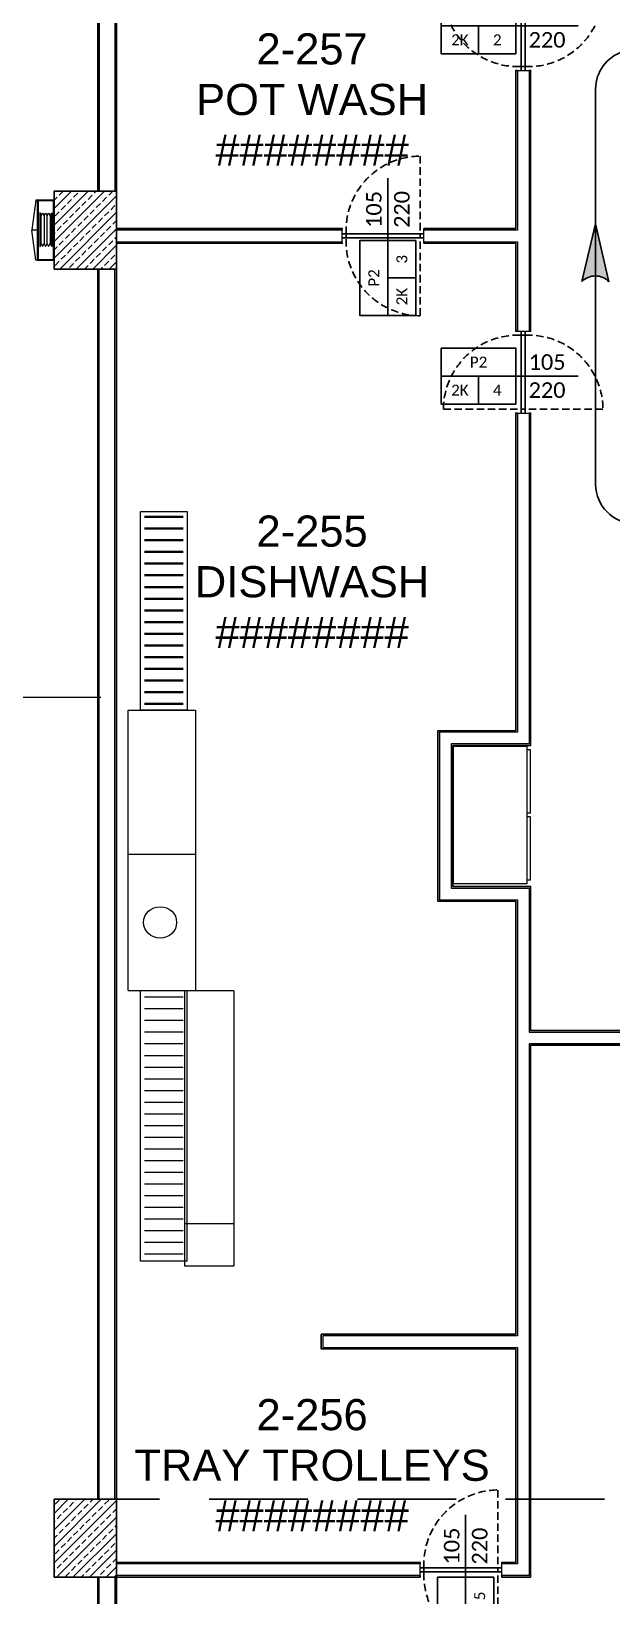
# Model space of a CAD drawing. Header units: centimetres. Extents: x -678439 to 55805, y -426864 to 17948.
# Drawn here: x 47640 to 48386, y 12980 to 14989 of the extents above; entities that cross this region are included whole.
import ezdxf
from ezdxf.enums import TextEntityAlignment as Align

# ---------------------------------------------------------------- set-up
doc = ezdxf.new("R2010")
doc.units = ezdxf.units.CM
doc.header["$LTSCALE"] = 0.01
doc.header["$MEASUREMENT"] = 0
doc.linetypes.add('HIDDEN', pattern=[9.525, 6.35, -3.175])
doc.layers.get('0').update_dxf_attribs({"lineweight": 0})
doc.layers.add('2', color=8, linetype='Continuous', lineweight=0, plot=False)
for name, color, linetype in [('6', 242, 'Continuous'), ('AG-DOOR', 2, 'Continuous'), ('AG-DOOR-OPENING', 9, 'HIDDEN'), ('AG-DOOR-POLYETHYLENE', 213, 'Continuous'), ('AG-PLASTER', 73, 'Continuous'), ('V-0_Hatch_Concrete', 252, 'Continuous'), ('V-2_Column', 160, 'Continuous')]:
    doc.layers.add(name, color=color, linetype=linetype)
for name, color, linetype, lineweight in [('AG-FIRE-HOSE', 1, 'Continuous', 0), ('AG-Wall', 4, 'Continuous', 20), ('AI-040', 2, 'Continuous', 20), ('AI-040 @ 250', 2, 'Continuous', 20), ('SP1-Equipment', 4, 'Continuous', 9)]:
    doc.layers.add(name, color=color, linetype=linetype, lineweight=lineweight)
doc.styles.add('Arial', font='arial.ttf')
doc.styles.add('CALIBRI LIGHT', font='calibril.ttf')

# ---------------------------------------------------------------- blocks, each defined once
blk = doc.blocks.new('YD')
at = {"layer": 'AG-FIRE-HOSE'}
for p, q in [((-16.5, 21.4), (-16.5, 56.4)), ((-13, 56.9), (-13, 20.9)), ((-9, 20.9), (-9, 56.9)), ((-5.1, 56.9), (-5.1, 20.9)), ((-22, 38.9), (-20.4, 38.9))]:
    blk.add_line(p, q, dxfattribs=at)
for points in [[(-22, 77), (-23.6, 77), (-28.8, 39.4, 0.037389), (-22, 38.9, -23668932620.97506)], [(-22, 0), (-23.6, 0), (-28.8, 38.4, -0.037389), (-22, 38.9, 23668932620.97506)]]:
    blk.add_lwpolyline(points, format="xyb", dxfattribs=at)
for points in [[(-22, 0), (0, 0), (0, 77), (-22, 77), (-22, 0)], [(-18.1, 60.5), (-16.5, 56.4), (-14.9, 60.5), (-13, 56.9), (-11, 60.5), (-9, 56.9), (-7.1, 60.5), (-5.1, 56.9), (-3.1, 60.5)], [(-18.1, 17.3), (-16.5, 21.4), (-14.9, 17.3), (-13, 20.9), (-11, 17.3), (-9, 20.9), (-7.1, 17.3), (-5.1, 20.9), (-3.1, 17.3)]]:
    blk.add_lwpolyline(points, dxfattribs=at)
for points in [[(-20.4, 0.8), (-0.8, 0.8), (-0.8, 76.2), (-20.4, 76.2)], [(-18.5, 17.3), (-18.1, 17.3), (-18.1, 60.5), (-18.5, 60.5)], [(-3.1, 60.5), (-2.8, 60.5), (-2.8, 17.3), (-3.1, 17.3)]]:
    blk.add_lwpolyline(points, close=True, dxfattribs=at)
blk = doc.blocks.new('150714_ARSA$0$KOLON 80X120')
at = {"layer": 'V-0_Hatch_Concrete'}
h = blk.add_hatch(dxfattribs=at)
h.set_pattern_fill('ANSI33', color=256, scale=60)
h.set_pattern_definition([(45, (-19036.79, -4512.143), (-10.606602, 10.606602), []), (45, (-19026.183, -4512.143), (-10.606602, 10.606602), [7.5, -3.75])])
h.paths.add_polyline_path([(0, 100), (80, 100), (80, 0), (0, 0)])
at = {"layer": 'V-2_Column'}
blk.add_lwpolyline([(0, 100), (80, 100), (80, 0), (0, 0), (0, 100)], dxfattribs=at)
blk = doc.blocks.new('Dish washing Basket transport dishwashing machine')
at = {"layer": 'SP1-Equipment', "color": 7, "linetype": 'Continuous', "lineweight": 20}
for p, q in [((0, 865), (1751, 865)), ((0, 865), (0, 47)), ((1751, 865), (3600, 865)), ((1751, 865), (1751, 46)), ((3600, 865), (3600, 46)), ((3600, 47), (0, 47)), ((3600, 46), (3600, 47))]:
    blk.add_line(p, q, dxfattribs=at)
at = {"layer": 'SP1-Equipment', "color": 7, "linetype": 'Continuous', "lineweight": 13}
blk.add_circle((874, 476), 201, dxfattribs=at)
blk = doc.blocks.new('Dish washing roller conveyor in')
at = {"layer": 'SP1-Equipment', "color": 7, "linetype": 'Continuous', "lineweight": 20}
for p, q in [((0, 600), (3470, 600)), ((0, 0), (0, 600)), ((87, 50), (87, 549)), ((237, 50), (237, 549)), ((387, 50), (387, 549)), ((537, 50), (537, 549)), ((687, 50), (687, 549)), ((837, 50), (837, 549)), ((987, 50), (987, 549)), ((1137, 50), (1137, 549)), ((1287, 50), (1287, 549)), ((1437, 50), (1437, 549)), ((1587, 50), (1587, 549)), ((1737, 50), (1737, 549)), ((1887, 50), (1887, 549)), ((2037, 50), (2037, 549)), ((2187, 50), (2187, 549)), ((2337, 50), (2337, 549)), ((2487, 50), (2487, 549)), ((2637, 50), (2637, 549)), ((2787, 50), (2787, 549)), ((2937, 50), (2937, 549)), ((3087, 50), (3087, 549)), ((3237, 50), (3237, 549)), ((3387, 50), (3387, 549)), ((3470, 0), (3470, 600)), ((0, 0), (3470, 0))]:
    blk.add_line(p, q, dxfattribs=at)
blk = doc.blocks.new('Dish washing sorting station')
at = {"layer": 'SP1-Equipment', "color": 7, "linetype": 'Continuous', "lineweight": 20}
for p, q in [((0, 30), (0, 630)), ((0, 630), (3535, 630)), ((541, 30), (541, 630)), ((3535, 30), (3535, 630)), ((3535, 30), (0, 30))]:
    blk.add_line(p, q, dxfattribs=at)
blk = doc.blocks.new('Dish washing Roller conveyor out')
at = {"layer": 'SP1-Equipment', "color": 7, "linetype": 'Continuous', "lineweight": 20}
for p, q in [((0, 600), (2551, 600)), ((0, 0), (0, 600)), ((2551, 600), (2551, 0)), ((2551, 0), (0, 0))]:
    blk.add_line(p, q, dxfattribs=at)
at = {"layer": 'SP1-Equipment', "color": 7, "linetype": 'Continuous', "lineweight": 40}
for p, q in [((82, 550), (82, 51)), ((232, 550), (232, 51)), ((382, 550), (382, 51)), ((532, 550), (532, 51)), ((682, 550), (682, 51)), ((832, 550), (832, 51)), ((982, 550), (982, 51)), ((1132, 550), (1132, 51)), ((1282, 550), (1282, 51)), ((1432, 550), (1432, 51)), ((1582, 550), (1582, 51)), ((1732, 550), (1732, 51)), ((1882, 550), (1882, 51)), ((2032, 550), (2032, 51)), ((2182, 550), (2182, 51)), ((2332, 550), (2332, 51)), ((2482, 550), (2482, 51))]:
    blk.add_line(p, q, dxfattribs=at)
blk = doc.blocks.new('SSN_Cold Line Double Roll-in Refrigerator')
at = {"layer": 'SP1-Equipment', "color": 7, "linetype": 'Continuous', "lineweight": 20}
for p, q in [((1770, 991), (0, 991)), ((0, 991), (0, 51)), ((1770, 51), (1770, 991)), ((0, 51), (1770, 51)), ((50, 1), (50, 51)), ((860, 1), (50, 1)), ((860, 1), (860, 51)), ((910, 1), (910, 51)), ((1720, 1), (910, 1)), ((1720, 1), (1720, 51))]:
    blk.add_line(p, q, dxfattribs=at)
blk = doc.blocks.new('A$C10196342')
at = {"layer": 'SP1-Equipment', "color": 7, "linetype": 'Continuous', "lineweight": 20, "zscale": 999.9999999999994, "rotation": 90}
for name, p, yscale in [('Dish washing Roller conveyor out', (-23492, -30866), 1.000215491900839), ('Dish washing Basket transport dishwashing machine', (-23337, -34465), 1.055981498532855), ('Dish washing roller conveyor in', (-23492, -37940), 1.000215491900838), ('Dish washing sorting station', (-22861, -38005), 1.050361990928648)]:
    blk.add_blockref(name, p, dxfattribs=dict(at, yscale=yscale))
at = {"layer": 'SP1-Equipment', "color": 7, "linetype": 'Continuous', "lineweight": 13, "xscale": -0.9999999999999987, "zscale": 999.9999999999994, "rotation": 90}
blk.add_blockref('SSN_Cold Line Double Roll-in Refrigerator', (-19079, -31327), dxfattribs=at)
blk = doc.blocks.new('*U93')
at = {"style": 'Arial'}
for tag, p in [('NO', (1.676, 0.8)), ('MAHAL', (1.676, -1.8)), ('ALAN', (1.676, -4.4))]:
    blk.add_attdef(tag, text='', height=1.6, dxfattribs=at).set_placement(p, align=Align.MIDDLE_CENTER)
blk = doc.blocks.new('A$C0EC4316B')
at = {"layer": '2'}
blk.add_line((-33303, -30700), (-24600, -30700), dxfattribs=at)
blk = doc.blocks.new('KAPI-105')
at = {"layer": 'AG-DOOR', "ltscale": 1000}
for p, q in [((-100, 5), (-5, 5)), ((-100, 0), (-5, 0))]:
    blk.add_line(p, q, dxfattribs=at)
for points in [[(-105, 5), (-100, 5), (-100, 0), (-105, 0)], [(0, 0), (-5, 0), (-5, 5), (0, 5)]]:
    blk.add_lwpolyline(points, dxfattribs=at)
at = {"layer": 'AG-DOOR-OPENING', "ltscale": 150}
for p, q in [((-5, 105), (-5, 5)), ((-5, -99.9), (-5, 0))]:
    blk.add_line(p, q, dxfattribs=at)
for centre, start, end in [((-4.3, 9.2), 90.4474, 182.4901), ((-4.3, -4.2), 177.5085, 269.604)]:
    blk.add_arc(centre, 95.8, start, end, dxfattribs=at)
blk = doc.blocks.new('*U273')
blk.add_lwpolyline([(1000, -450), (2200, -450), (2200, 450), (1000, 450)], close=True)
for points in [[(2200, 0), (0, 0)], [(1600, -450), (1600, 0)]]:
    blk.add_lwpolyline(points)
at = {"style": 'CALIBRI LIGHT'}
for tag, height, p in [('GENİŞLİK', 250, (500, 225)), ('KAPIKODU', 175, (1600, 225)), ('YÜKSEKLİK', 250, (500, -225)), ('KATTAKI.SAYISI', 175, (1300, -225)), ('BULUNDUGU.KAT', 175, (1900, -225))]:
    blk.add_attdef(tag, text='', height=height, dxfattribs=at).set_placement(p, align=Align.MIDDLE_CENTER)
blk = doc.blocks.new('ok')
at = {"layer": '6'}
h = blk.add_hatch(color=256, dxfattribs=at)
edge = h.paths.add_edge_path()
edge.add_ellipse((1571515.97, 116941.68), major_axis=(-7.14, 7.19), ratio=1, start_angle=359.45276, end_angle=450.68953)
edge.add_line((1571508.87, 116934.46), (1571477.92, 116941.82))
edge.add_line((1571477.92, 116941.82), (1571508.9, 116948.94))
for p, q in [((1571477.92, 116941.82), (1571508.9, 116948.94)), ((1571508.87, 116934.46), (1571477.92, 116941.82))]:
    blk.add_line(p, q, dxfattribs=at)
at = {"layer": '6', "extrusion": (0, 0, -1)}
blk.add_ellipse((1571515.97, 116941.68), major_axis=(-7.14, 7.19), ratio=1, start_param=4.700354, end_param=6.292737, dxfattribs=at)
blk = doc.blocks.new('A$C6B6314DF')
at = {"layer": '6'}
blk.add_line((-29.444, -36.967), (-29.444, -31.887), dxfattribs=at)
for centre, start, end in [((-28.944, -31.887), 107.546, 180), ((-28.944, -36.967), 180, 270)]:
    blk.add_arc(centre, 0.5, start, end, dxfattribs=at)
at = {"layer": '6', "extrusion": (0, 0, -1), "xscale": -0.0239999999999418, "yscale": 0.0239999999999418, "zscale": -0.0239999999999418, "rotation": 90}
blk.add_blockref('ok', (2836.048, 37681.851), dxfattribs=at)

msp = doc.modelspace()

# ---------------------------------------------------------------- linework, layer by layer
at = {"layer": 'AG-PLASTER'}
for points in [[(47725.7, 15523.9), (47725.7, 14783.9)], [(47725.7, 13103.9), (47725.7, 14683.9)], [(47749.7, 13103.9), (47749.7, 14683.9)], [(48139.7, 13020.9), (48139.7, 13022.9), (47749.7, 13022.9)], [(47749.7, 13003.9), (47749.7, 12121.9), (47725.7, 12121.9), (47725.7, 13003.9)]]:
    msp.add_lwpolyline(points, dxfattribs=at)
at = {"layer": 'AG-Wall', "ltscale": 1000, "transparency": 33554687}
msp.add_line((47747.7, 15063.9), (47747.7, 14783.9), dxfattribs=at)
for points in [[(47727.7, 15523.9), (47727.7, 14783.9)], [(47727.7, 13103.9), (47727.7, 14683.9)], [(47747.7, 13103.9), (47747.7, 14683.9)]]:
    msp.add_lwpolyline(points, dxfattribs=at)
at = {"layer": 'AG-Wall'}
for points in [[(48264.7, 14938.9), (48264.7, 14733.9), (48144.7, 14733.9)], [(48279.7, 14938.9), (48279.7, 14603.9)], [(48039.7, 14733.9), (47749.7, 14733.9)], [(47749.7, 14718.9), (48039.7, 14718.9)], [(48144.7, 14718.9), (48264.7, 14718.9), (48264.7, 14603.9)], [(48264.7, 14498.9), (48264.7, 14088.9), (48164.7, 14088.9), (48164.7, 13873.9), (48264.7, 13873.9), (48264.7, 13313.9), (48014.7, 13313.9), (48014.7, 13298.9), (48264.7, 13298.9), (48264.7, 13020.9), (48244.7, 13020.9)], [(48279.7, 14498.9), (48279.7, 14073.9), (48179.7, 14073.9), (48179.7, 13888.9), (48279.7, 13888.9), (48279.7, 13703.9)], [(48279.7, 13703.9), (48469.7, 13703.9), (48469.7, 13688.9), (48279.7, 13688.9)], [(48279.7, 13688.9), (48279.7, 13005.9), (48244.7, 13005.9)], [(48139.7, 13020.9), (47749.7, 13020.9)], [(47747.7, 13003.9), (47747.7, 12123.9), (47727.7, 12123.9), (47727.7, 13003.9)], [(48139.7, 13005.9), (47749.7, 13005.9)]]:
    msp.add_lwpolyline(points, dxfattribs=at)
at = {"layer": 'AI-040', "color": 2, "linetype": 'HIDDEN', "lineweight": -2, "ltscale": 2000, "transparency": 33554610}
msp.add_lwpolyline([(50281.7, 13103.9), (47749.7, 13103.9), (47749.7, 16223.9)], dxfattribs=at)

# ---------------------------------------------------------------- block references
at = {"layer": '2', "xscale": 0.1, "yscale": 0.1, "zscale": 0.1}
msp.add_blockref('A$C0EC4316B', (50189.7, 17203.9), dxfattribs=at)
at = {"layer": 'AG-FIRE-HOSE'}
msp.add_blockref('YD', (47669.7, 14695.4), dxfattribs=at)
at = {"layer": 'V-2_Column'}
for p in [(47669.7, 14683.9), (47669.7, 13003.9)]:
    msp.add_blockref('150714_ARSA$0$KOLON 80X120', p, dxfattribs=at)

# ---------------------------------------------------------------- next in the draw order: block references
at = {"layer": 'SP1-Equipment', "xscale": 0.1, "yscale": 0.1, "zscale": 0.1}
msp.add_blockref('A$C10196342', (50189.8, 17203.9), dxfattribs=at)

# ---------------------------------------------------------------- next in the draw order: linework, layer by layer
at = {"layer": 'AG-PLASTER'}
for points in [[(48264.7, 15043.9), (48262.7, 15043.9), (48262.7, 15061.9), (47749.7, 15061.9), (47749.7, 14783.9)], [(48264.7, 14938.9), (48262.7, 14938.9), (48262.7, 14735.9), (48144.7, 14735.9), (48144.7, 14733.9)], [(48279.7, 14938.9), (48281.7, 14938.9), (48281.7, 14603.9), (48279.7, 14603.9)], [(48039.7, 14733.9), (48039.7, 14735.9), (47749.7, 14735.9)], [(48039.7, 14718.9), (48039.7, 14716.9), (47749.7, 14716.9)], [(48264.7, 14603.9), (48262.7, 14603.9), (48262.7, 14716.9), (48144.7, 14716.9), (48144.7, 14718.9)], [(48264.7, 14498.9), (48262.7, 14498.9), (48262.7, 14090.9), (48162.7, 14090.9), (48162.7, 13871.9), (48262.7, 13871.9), (48262.7, 13315.9), (48012.7, 13315.9), (48012.7, 13296.9), (48262.7, 13296.9), (48262.7, 13022.9), (48244.7, 13022.9), (48244.7, 13020.9)], [(48279.7, 14498.9), (48281.7, 14498.9), (48281.7, 14071.9), (48181.7, 14071.9), (48181.7, 13890.9), (48281.7, 13890.9), (48281.7, 13705.9), (48471.7, 13705.9), (48471.7, 13686.9), (48281.7, 13686.9), (48281.7, 13003.9), (48244.7, 13003.9), (48244.7, 13005.9)], [(47749.7, 13003.9), (48139.7, 13003.9), (48139.7, 13005.9)]]:
    msp.add_lwpolyline(points, dxfattribs=at)
at = {"layer": 'AG-Wall'}
for p, q in [((48264.7, 14938.9), (48279.7, 14938.9)), ((48039.7, 14718.9), (48039.7, 14733.9)), ((48144.7, 14718.9), (48144.7, 14733.9)), ((48264.7, 14603.9), (48279.7, 14603.9)), ((48264.7, 14498.9), (48279.7, 14498.9)), ((48139.7, 13005.9), (48139.7, 13020.9)), ((48244.7, 13005.9), (48244.7, 13020.9))]:
    msp.add_line(p, q, dxfattribs=at)

# ---------------------------------------------------------------- next in the draw order: block references
at = {"rotation": 90}
msp.add_blockref('KAPI-105', (48274.7, 15043.9), dxfattribs=at)
at = {"xscale": -1}
for p, rotation in [((48144.7, 14728.9), 180), ((48274.7, 14498.9), 90), ((48244.7, 13015.9), 180)]:
    msp.add_blockref('KAPI-105', p, dxfattribs=dict(at, rotation=rotation))
at = {"layer": '6', "xscale": 100, "yscale": 100, "zscale": 100}
msp.add_blockref('A$C6B6314DF', (51309.7, 18103.9), dxfattribs=at)
at = {"layer": 'AG-DOOR-POLYETHYLENE'}
ref = msp.add_blockref('*U273', (48342.9, 14996.2), dxfattribs=dict(at, xscale=-0.08000000000000002, yscale=0.08000000000000002, zscale=0.08000000000000002))
ref.add_attrib('BULUNDUGU.KAT', '2K', dxfattribs={"layer": '0', "height": 14, "style": 'CALIBRI LIGHT'}).set_placement((48190.9, 14978.2), align=Align.MIDDLE_CENTER)
ref.add_attrib('KATTAKI.SAYISI', '2', dxfattribs={"layer": '0', "height": 14, "style": 'CALIBRI LIGHT'}).set_placement((48238.9, 14978.2), align=Align.MIDDLE_CENTER)
ref.add_attrib('KAPIKODU', 'P2', dxfattribs={"layer": '0', "height": 14, "style": 'CALIBRI LIGHT'}).set_placement((48214.9, 15014.2), align=Align.MIDDLE_CENTER)
ref.add_attrib('YÜKSEKLİK', '220', dxfattribs={"layer": '0', "height": 20, "style": 'CALIBRI LIGHT'}).set_placement((48302.9, 14978.2), align=Align.MIDDLE_CENTER)
ref.add_attrib('GENİŞLİK', '105', dxfattribs={"layer": '0', "height": 20, "style": 'CALIBRI LIGHT'}).set_placement((48302.9, 15014.2), align=Align.MIDDLE_CENTER)
ref = msp.add_blockref('*U273', (48098.3, 14800.4), dxfattribs=dict(at, xscale=-0.08000000000000002, yscale=0.08000000000000002, zscale=0.08000000000000002, rotation=90))
ref.add_attrib('BULUNDUGU.KAT', '2K', dxfattribs={"layer": '0', "height": 14, "rotation": 90, "style": 'CALIBRI LIGHT'}).set_placement((48116.3, 14648.4), align=Align.MIDDLE_CENTER)
ref.add_attrib('KATTAKI.SAYISI', '3', dxfattribs={"layer": '0', "height": 14, "rotation": 90, "style": 'CALIBRI LIGHT'}).set_placement((48116.3, 14696.4), align=Align.MIDDLE_CENTER)
ref.add_attrib('KAPIKODU', 'P2', dxfattribs={"layer": '0', "height": 14, "rotation": 90, "style": 'CALIBRI LIGHT'}).set_placement((48080.3, 14672.4), align=Align.MIDDLE_CENTER)
ref.add_attrib('YÜKSEKLİK', '220', dxfattribs={"layer": '0', "height": 20, "rotation": 90, "style": 'CALIBRI LIGHT'}).set_placement((48116.3, 14760.4), align=Align.MIDDLE_CENTER)
ref.add_attrib('GENİŞLİK', '105', dxfattribs={"layer": '0', "height": 20, "rotation": 90, "style": 'CALIBRI LIGHT'}).set_placement((48080.3, 14760.4), align=Align.MIDDLE_CENTER)
ref = msp.add_blockref('*U273', (48342.9, 14546.4), dxfattribs=dict(at, xscale=-0.08000000000000002, yscale=0.08000000000000002, zscale=0.08000000000000002))
ref.add_attrib('BULUNDUGU.KAT', '2K', dxfattribs={"layer": '0', "height": 14, "style": 'CALIBRI LIGHT'}).set_placement((48190.9, 14528.4), align=Align.MIDDLE_CENTER)
ref.add_attrib('KATTAKI.SAYISI', '4', dxfattribs={"layer": '0', "height": 14, "style": 'CALIBRI LIGHT'}).set_placement((48238.9, 14528.4), align=Align.MIDDLE_CENTER)
ref.add_attrib('KAPIKODU', 'P2', dxfattribs={"layer": '0', "height": 14, "style": 'CALIBRI LIGHT'}).set_placement((48214.9, 14564.4), align=Align.MIDDLE_CENTER)
ref.add_attrib('YÜKSEKLİK', '220', dxfattribs={"layer": '0', "height": 20, "style": 'CALIBRI LIGHT'}).set_placement((48302.9, 14528.4), align=Align.MIDDLE_CENTER)
ref.add_attrib('GENİŞLİK', '105', dxfattribs={"layer": '0', "height": 20, "style": 'CALIBRI LIGHT'}).set_placement((48302.9, 14564.4), align=Align.MIDDLE_CENTER)
ref = msp.add_blockref('*U273', (48198.3, 13083.8), dxfattribs=dict(at, xscale=-0.08000000000000002, yscale=0.08000000000000002, zscale=0.08000000000000002, rotation=90))
ref.add_attrib('BULUNDUGU.KAT', '2K', dxfattribs={"layer": '0', "height": 14, "rotation": 90, "style": 'CALIBRI LIGHT'}).set_placement((48216.3, 12931.8), align=Align.MIDDLE_CENTER)
ref.add_attrib('KATTAKI.SAYISI', '5', dxfattribs={"layer": '0', "height": 14, "rotation": 90, "style": 'CALIBRI LIGHT'}).set_placement((48216.3, 12979.8), align=Align.MIDDLE_CENTER)
ref.add_attrib('KAPIKODU', 'P2', dxfattribs={"layer": '0', "height": 14, "rotation": 90, "style": 'CALIBRI LIGHT'}).set_placement((48180.3, 12955.8), align=Align.MIDDLE_CENTER)
ref.add_attrib('YÜKSEKLİK', '220', dxfattribs={"layer": '0', "height": 20, "rotation": 90, "style": 'CALIBRI LIGHT'}).set_placement((48216.3, 13043.8), align=Align.MIDDLE_CENTER)
ref.add_attrib('GENİŞLİK', '105', dxfattribs={"layer": '0', "height": 20, "rotation": 90, "style": 'CALIBRI LIGHT'}).set_placement((48180.3, 13043.8), align=Align.MIDDLE_CENTER)
at = {"layer": 'AI-040 @ 250', "color": 2, "linetype": 'Continuous', "lineweight": -2, "transparency": 33554610, "xscale": 25, "yscale": 25, "zscale": 25}
for p, values in [((47959.1, 14946.6), {'ALAN': '########', 'MAHAL': 'POT WASH', 'NO': '2-257'}), ((47959.1, 14327.3), {'ALAN': '########', 'MAHAL': 'DISHWASH', 'NO': '2-255'}), ((47959.1, 13192.6), {'ALAN': '########', 'MAHAL': 'TRAY TROLLEYS', 'NO': '2-256'})]:
    msp.add_blockref('*U93', p, dxfattribs=at).add_auto_attribs(values)

doc.saveas('drawing.dxf')
